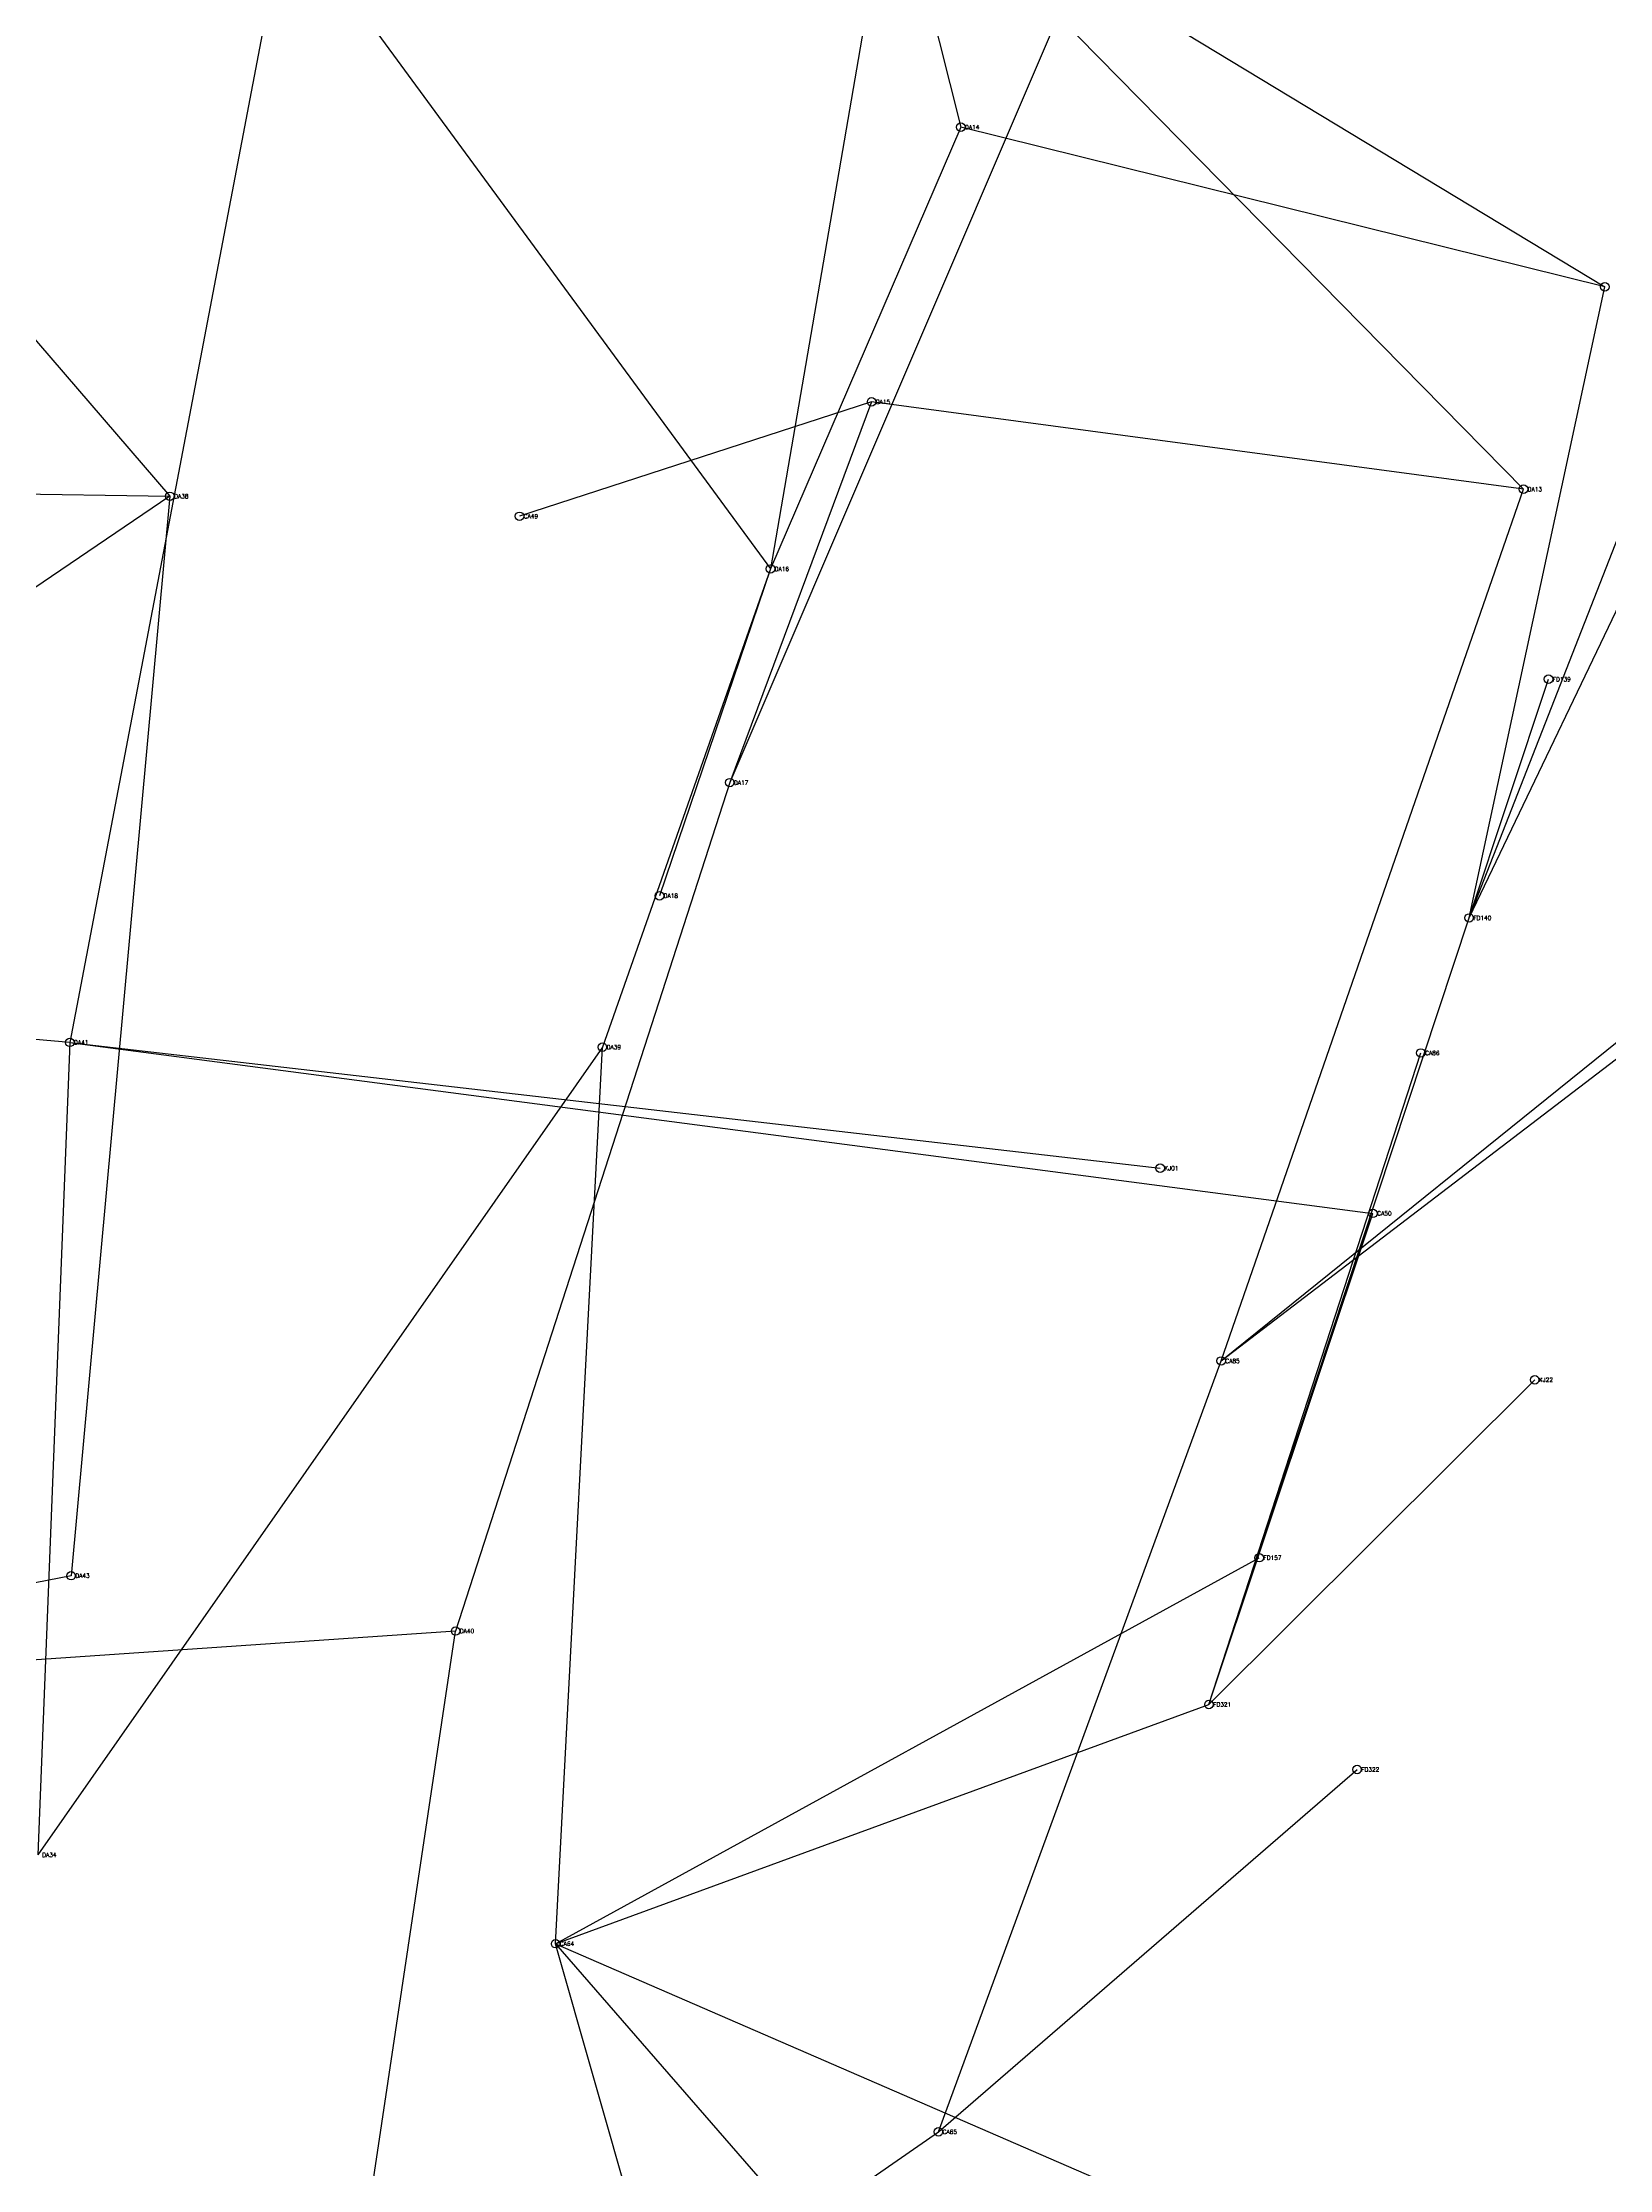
# Model space of a CAD drawing. Extents: x 166396 to 169408, y 2545087 to 2547192.
# Drawn here: x 167833 to 168203, y 2545981 to 2546483 of the extents above; entities that cross this region are included whole.
import ezdxf

# ---------------------------------------------------------------- set-up
doc = ezdxf.new("R2010")
doc.units = 0
doc.styles.get("Standard").update_dxf_attribs({"font": 'simplex'})

msp = doc.modelspace()

# ---------------------------------------------------------------- linework, layer by layer
at = {"color": 4}
for p, q in [((167731.31, 2546528.917), (167863.265, 2546375.48)), ((168033.836, 2546526.42), (168004.906, 2546358.34)), ((168033.836, 2546526.42), (168201.692, 2546424.881)), ((168033.836, 2546526.42), (168049.791, 2546462.566)), ((167890.689, 2546514.096), (167839.663, 2546246.644)), ((167890.689, 2546514.096), (168004.906, 2546358.34)), ((168169.675, 2546276.007), (168284.837, 2546516.501)), ((168072.727, 2546488.785), (167995.303, 2546307.927)), ((168072.727, 2546488.785), (168182.491, 2546377.146)), ((168049.791, 2546462.566), (168004.906, 2546358.34)), ((168201.692, 2546424.881), (168049.791, 2546462.566)), ((168169.675, 2546276.007), (168231.644, 2546434.522)), ((168169.675, 2546276.007), (168201.692, 2546424.881)), ((168028.765, 2546397.762), (167945.73, 2546370.764)), ((168028.765, 2546397.762), (167945.73, 2546370.764)), ((168028.765, 2546397.762), (167995.303, 2546307.927)), ((168182.491, 2546377.146), (168028.765, 2546397.762)), ((167483.704, 2546381.265), (167863.265, 2546375.48)), ((167863.265, 2546375.48), (167696.764, 2546262.564)), ((167863.265, 2546375.48), (167839.959, 2546120.822)), ((168111.191, 2546171.485), (168182.491, 2546377.146)), ((168004.906, 2546358.34), (167965.271, 2546245.52)), ((168004.906, 2546358.34), (167978.724, 2546281.232)), ((168169.675, 2546276.007), (168188.419, 2546332.322)), ((167995.303, 2546307.927), (167930.646, 2546107.781)), ((168108.323, 2546090.449), (168169.675, 2546276.007)), ((168111.191, 2546171.485), (168241.304, 2546276.368)), ((167839.663, 2546246.644), (167601.155, 2546267.264)), ((168111.191, 2546171.485), (168211.149, 2546247.884)), ((167839.663, 2546246.644), (167832.148, 2546054.96)), ((167965.271, 2546245.52), (167832.148, 2546054.96)), ((167839.663, 2546246.644), (168096.814, 2546216.956)), ((167839.663, 2546246.644), (168147.011, 2546206.299)), ((167839.663, 2546246.644), (168096.814, 2546216.956)), ((167839.663, 2546246.644), (168147.011, 2546206.299)), ((167954.24, 2546034.007), (167965.271, 2546245.52)), ((168108.323, 2546090.449), (168158.311, 2546244.145)), ((168108.323, 2546090.449), (168147.011, 2546206.299)), ((168044.507, 2545989.618), (168111.191, 2546171.485)), ((168108.323, 2546090.449), (168185.159, 2546167.043)), ((167954.24, 2546034.007), (168120.182, 2546125.072)), ((167839.959, 2546120.822), (167687.928, 2546091.154)), ((167930.646, 2546107.781), (167687.928, 2546091.154)), ((167897.764, 2545888.078), (167930.646, 2546107.781)), ((167954.24, 2546034.007), (168108.323, 2546090.449)), ((168044.507, 2545989.618), (168143.246, 2546075.106)), ((168002.839, 2545863.235), (167954.24, 2546034.007)), ((167954.24, 2546034.007), (168049.825, 2545924.07)), ((167954.24, 2546034.007), (168285.656, 2545890.075)), ((167897.764, 2545888.078), (168044.507, 2545989.618))]:
    msp.add_line(p, q, dxfattribs=at)
for centre in [(168049.791, 2546462.566), (168201.692, 2546424.881), (168028.765, 2546397.762), (168182.491, 2546377.146), (167863.265, 2546375.48), (167945.73, 2546370.764), (168004.906, 2546358.34), (168188.419, 2546332.322), (167995.303, 2546307.927), (167978.724, 2546281.232), (168169.675, 2546276.007), (167839.663, 2546246.644), (167965.271, 2546245.52), (168158.311, 2546244.145), (168096.814, 2546216.956), (168147.011, 2546206.299), (168111.191, 2546171.485), (168185.159, 2546167.043), (167839.959, 2546120.822), (168120.182, 2546125.072), (167930.646, 2546107.781), (168108.323, 2546090.449), (168143.246, 2546075.106), (167954.24, 2546034.007), (168044.507, 2545989.618)]:
    msp.add_circle(centre, 1)

# ---------------------------------------------------------------- texts
at = {"color": 5}
for s, p in [('DA14', (168050.791, 2546462.066)), ('DA15', (168029.765, 2546397.262)), ('DA13', (168183.491, 2546376.646)), ('DA38', (167864.265, 2546374.98)), ('CA49', (167946.73, 2546370.264)), ('DA16', (168005.906, 2546357.84)), ('FD139', (168189.419, 2546331.822)), ('DA17', (167996.303, 2546307.427)), ('DA18', (167979.724, 2546280.732)), ('FD140', (168170.675, 2546275.507)), ('DA41', (167840.663, 2546246.144)), ('DA39', (167966.271, 2546245.02)), ('CA86', (168159.311, 2546243.645)), ('KJ01', (168097.814, 2546216.456)), ('CA50', (168148.011, 2546205.799)), ('CA85', (168112.191, 2546170.985)), ('KJ22', (168186.159, 2546166.543)), ('FD157', (168121.182, 2546124.572)), ('DA43', (167840.959, 2546120.322)), ('DA40', (167931.646, 2546107.281)), ('FD321', (168109.323, 2546089.949)), ('FD322', (168144.246, 2546074.606)), ('DA34', (167833.148, 2546054.46)), ('CA64', (167955.24, 2546033.507)), ('CA65', (168045.507, 2545989.118))]:
    msp.add_text(s, height=1, dxfattribs=at).set_placement(p)

doc.saveas('drawing.dxf')
